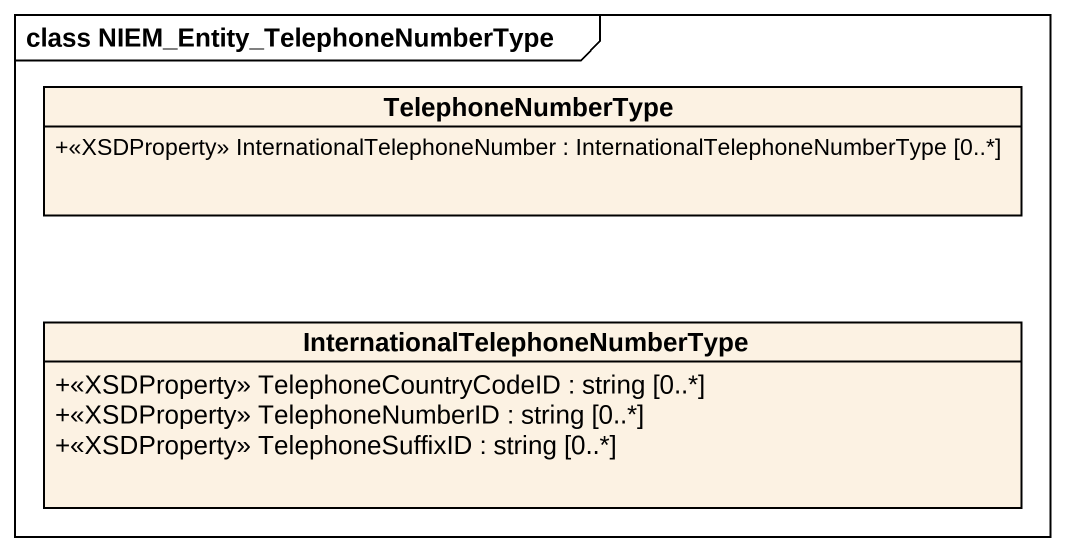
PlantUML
@startuml
mainframe class NIEM_Entity_TelephoneNumberType
hide circle
hide empty members
skinparam classAttributeIconSize 0
class TelephoneNumberType {
  +<<XSDProperty>> InternationalTelephoneNumber : InternationalTelephoneNumberType [0..*]
}
class "InternationalTelephoneNumberType" as InternationalTelephoneNumber {
  +<<XSDProperty>> TelephoneCountryCodeID : string [0..*]
  +<<XSDProperty>> TelephoneNumberID : string [0..*]
  +<<XSDProperty>> TelephoneSuffixID : string [0..*]
}
@enduml
